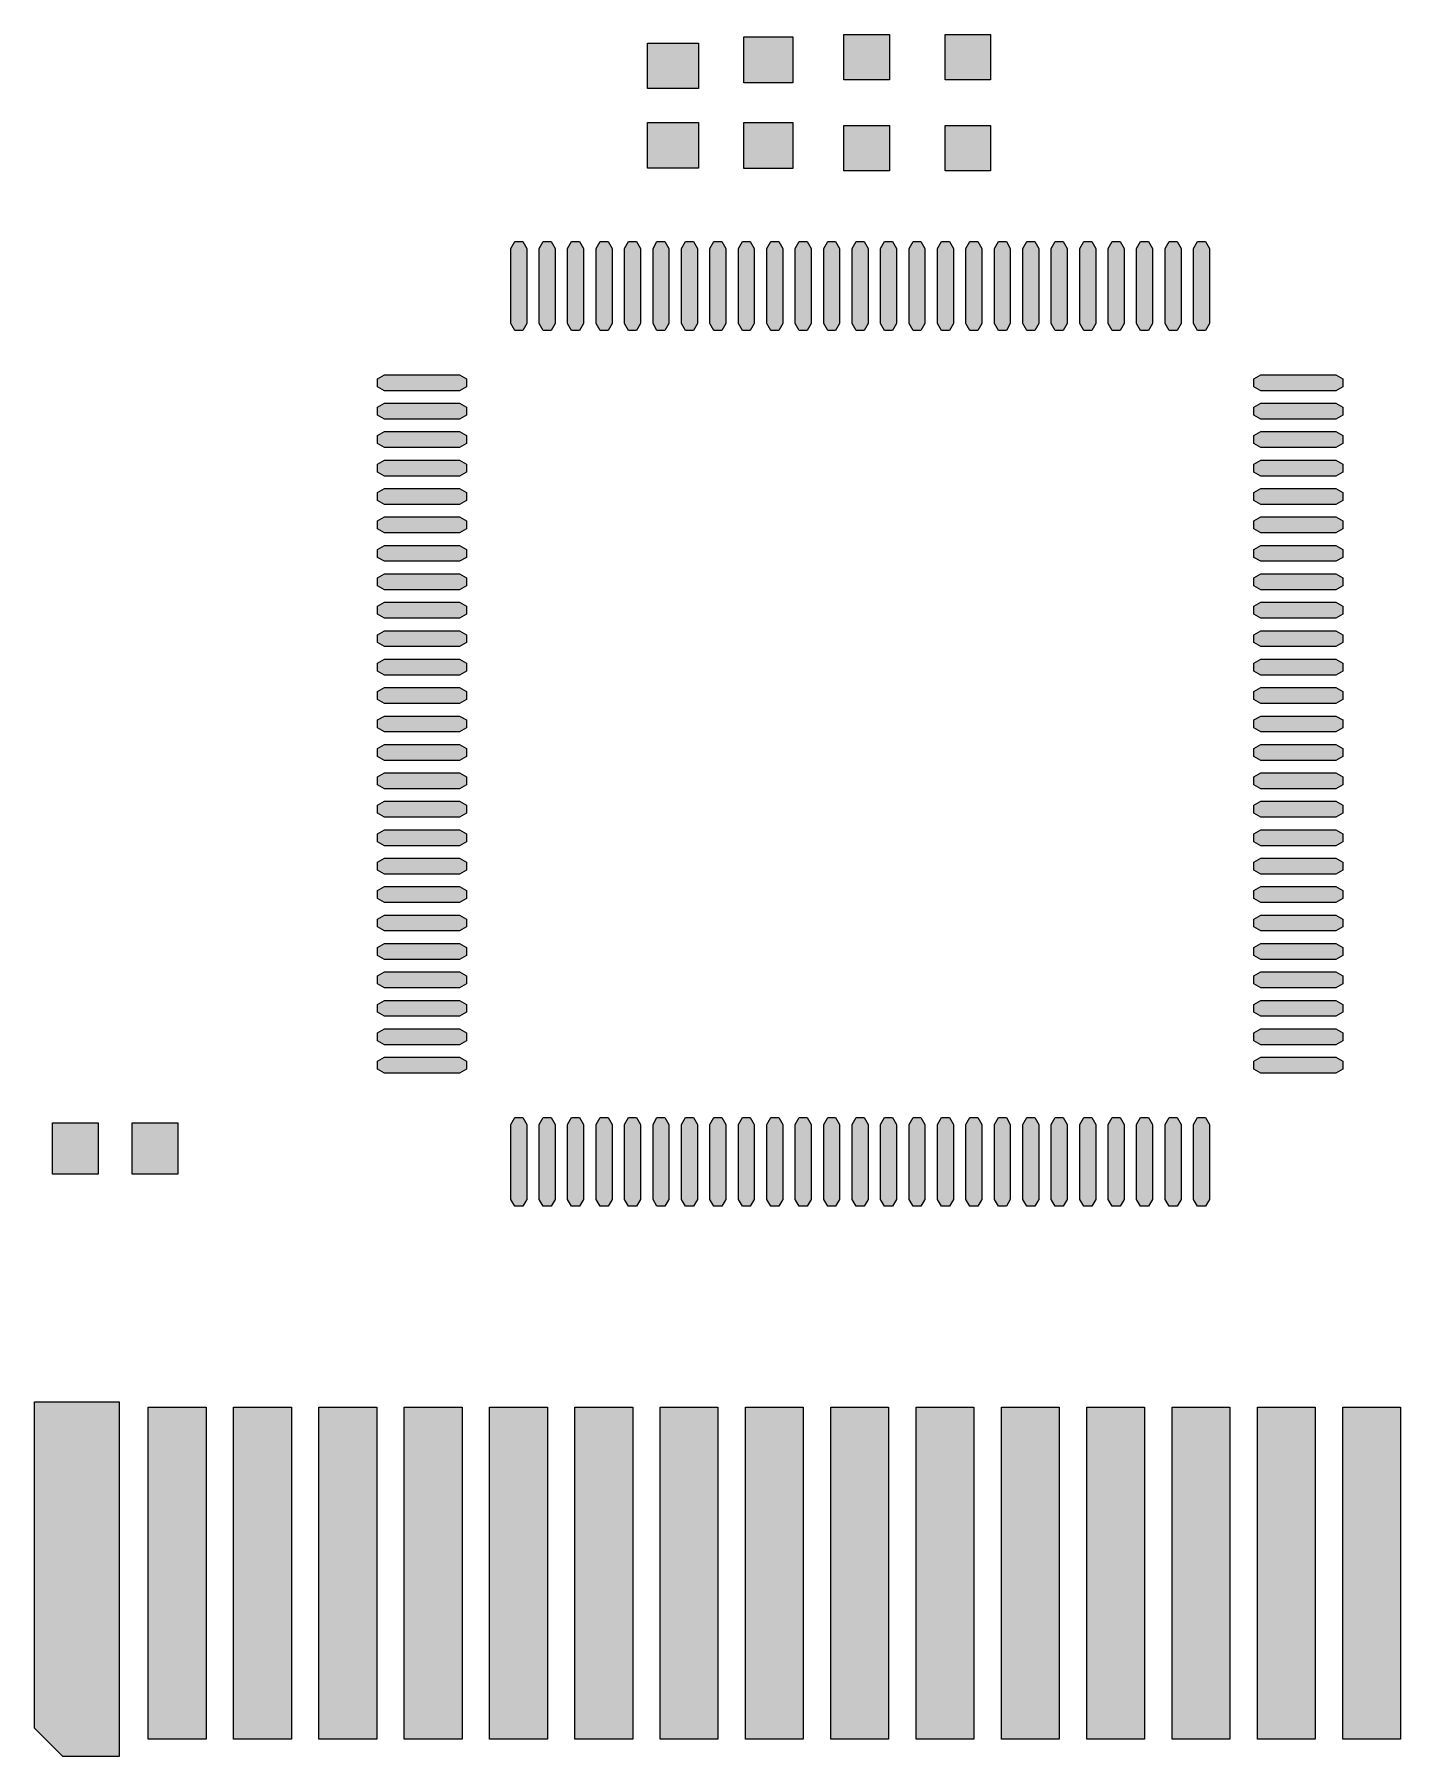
# Model space of a CAD drawing. Header units: millimetres. Extents: x -24.2 to 24.4, y 0.3 to 31.
# Drawn here: x -24.18 to -0.17, y 0.33 to 30.61 of the extents above; entities that cross this region are included whole.
import ezdxf

# ---------------------------------------------------------------- set-up
doc = ezdxf.new("R2010")
doc.units = ezdxf.units.MM
doc.header["$MEASUREMENT"] = 0
doc.layers.add('Top-Layer', color=7, linetype='Continuous', true_color=0xff0000)

msp = doc.modelspace()

# ---------------------------------------------------------------- hatches: boundary and pattern name
at = {"layer": 'Top-Layer'}
for points in [[(-9.15, 30.613), (-9.15, 29.813), (-9.95, 29.813), (-9.95, 30.613)], [(-7.372, 30.613), (-7.372, 29.813), (-8.172, 29.813), (-8.172, 30.613)], [(-13.404, 30.462), (-12.504, 30.462), (-12.504, 29.662), (-13.404, 29.662)], [(-11.71, 30.57), (-10.846, 30.57), (-10.846, 29.763), (-11.71, 29.763)], [(-13.404, 29.062), (-12.504, 29.062), (-12.504, 28.262), (-13.404, 28.262)], [(-11.71, 29.063), (-10.846, 29.063), (-10.846, 28.257), (-11.71, 28.257)], [(-9.15, 29.014), (-9.15, 28.214), (-9.95, 28.214), (-9.95, 29.014)], [(-7.372, 29.014), (-7.372, 28.214), (-8.172, 28.214), (-8.172, 29.014)], [(-15.805, 26.848), (-15.735, 26.969), (-15.595, 26.969), (-15.525, 26.848), (-15.525, 25.528), (-15.595, 25.407), (-15.735, 25.407), (-15.805, 25.528)], [(-15.305, 26.848), (-15.235, 26.969), (-15.095, 26.969), (-15.025, 26.848), (-15.025, 25.528), (-15.095, 25.407), (-15.235, 25.407), (-15.305, 25.528)], [(-14.805, 26.848), (-14.735, 26.969), (-14.595, 26.969), (-14.525, 26.848), (-14.525, 25.528), (-14.595, 25.407), (-14.735, 25.407), (-14.805, 25.528)], [(-14.305, 26.848), (-14.235, 26.969), (-14.095, 26.969), (-14.025, 26.848), (-14.025, 25.528), (-14.095, 25.407), (-14.235, 25.407), (-14.305, 25.528)], [(-13.805, 26.848), (-13.735, 26.969), (-13.595, 26.969), (-13.525, 26.848), (-13.525, 25.528), (-13.595, 25.407), (-13.735, 25.407), (-13.805, 25.528)], [(-13.305, 26.848), (-13.235, 26.969), (-13.095, 26.969), (-13.025, 26.848), (-13.025, 25.528), (-13.095, 25.407), (-13.235, 25.407), (-13.305, 25.528)], [(-12.805, 26.848), (-12.735, 26.969), (-12.595, 26.969), (-12.525, 26.848), (-12.525, 25.528), (-12.595, 25.407), (-12.735, 25.407), (-12.805, 25.528)], [(-12.305, 26.848), (-12.235, 26.969), (-12.095, 26.969), (-12.025, 26.848), (-12.025, 25.528), (-12.095, 25.407), (-12.235, 25.407), (-12.305, 25.528)], [(-11.805, 26.848), (-11.735, 26.969), (-11.595, 26.969), (-11.525, 26.848), (-11.525, 25.528), (-11.595, 25.407), (-11.735, 25.407), (-11.805, 25.528)], [(-11.305, 26.848), (-11.235, 26.969), (-11.095, 26.969), (-11.025, 26.848), (-11.025, 25.528), (-11.095, 25.407), (-11.235, 25.407), (-11.305, 25.528)], [(-10.805, 26.848), (-10.735, 26.969), (-10.595, 26.969), (-10.525, 26.848), (-10.525, 25.528), (-10.595, 25.407), (-10.735, 25.407), (-10.805, 25.528)], [(-10.305, 26.848), (-10.235, 26.969), (-10.095, 26.969), (-10.025, 26.848), (-10.025, 25.528), (-10.095, 25.407), (-10.235, 25.407), (-10.305, 25.528)], [(-9.805, 26.848), (-9.735, 26.969), (-9.595, 26.969), (-9.525, 26.848), (-9.525, 25.528), (-9.595, 25.407), (-9.735, 25.407), (-9.805, 25.528)], [(-9.305, 26.848), (-9.235, 26.969), (-9.095, 26.969), (-9.025, 26.848), (-9.025, 25.528), (-9.095, 25.407), (-9.235, 25.407), (-9.305, 25.528)], [(-8.805, 26.848), (-8.735, 26.969), (-8.595, 26.969), (-8.525, 26.848), (-8.525, 25.528), (-8.595, 25.407), (-8.735, 25.407), (-8.805, 25.528)], [(-8.305, 26.848), (-8.235, 26.969), (-8.095, 26.969), (-8.025, 26.848), (-8.025, 25.528), (-8.095, 25.407), (-8.235, 25.407), (-8.305, 25.528)], [(-7.805, 26.848), (-7.735, 26.969), (-7.595, 26.969), (-7.525, 26.848), (-7.525, 25.528), (-7.595, 25.407), (-7.735, 25.407), (-7.805, 25.528)], [(-7.305, 26.848), (-7.235, 26.969), (-7.095, 26.969), (-7.025, 26.848), (-7.025, 25.528), (-7.095, 25.407), (-7.235, 25.407), (-7.305, 25.528)], [(-6.805, 26.848), (-6.735, 26.969), (-6.595, 26.969), (-6.525, 26.848), (-6.525, 25.528), (-6.595, 25.407), (-6.735, 25.407), (-6.805, 25.528)], [(-6.305, 26.848), (-6.235, 26.969), (-6.095, 26.969), (-6.025, 26.848), (-6.025, 25.528), (-6.095, 25.407), (-6.235, 25.407), (-6.305, 25.528)], [(-5.805, 26.848), (-5.735, 26.969), (-5.595, 26.969), (-5.525, 26.848), (-5.525, 25.528), (-5.595, 25.407), (-5.735, 25.407), (-5.805, 25.528)], [(-5.305, 26.848), (-5.235, 26.969), (-5.095, 26.969), (-5.025, 26.848), (-5.025, 25.528), (-5.095, 25.407), (-5.235, 25.407), (-5.305, 25.528)], [(-4.805, 26.848), (-4.735, 26.969), (-4.595, 26.969), (-4.525, 26.848), (-4.525, 25.528), (-4.595, 25.407), (-4.735, 25.407), (-4.805, 25.528)], [(-4.305, 26.848), (-4.235, 26.969), (-4.095, 26.969), (-4.025, 26.848), (-4.025, 25.528), (-4.095, 25.407), (-4.235, 25.407), (-4.305, 25.528)], [(-3.805, 26.848), (-3.735, 26.969), (-3.595, 26.969), (-3.525, 26.848), (-3.525, 25.528), (-3.595, 25.407), (-3.735, 25.407), (-3.805, 25.528)], [(-16.705, 24.628), (-16.584, 24.558), (-16.584, 24.418), (-16.705, 24.348), (-18.025, 24.348), (-18.146, 24.418), (-18.146, 24.558), (-18.025, 24.628)], [(-1.305, 24.628), (-1.184, 24.558), (-1.184, 24.418), (-1.305, 24.348), (-2.625, 24.348), (-2.746, 24.418), (-2.746, 24.558), (-2.625, 24.628)], [(-16.705, 24.128), (-16.584, 24.058), (-16.584, 23.918), (-16.705, 23.848), (-18.025, 23.848), (-18.146, 23.918), (-18.146, 24.058), (-18.025, 24.128)], [(-1.305, 24.128), (-1.184, 24.058), (-1.184, 23.918), (-1.305, 23.848), (-2.625, 23.848), (-2.746, 23.918), (-2.746, 24.058), (-2.625, 24.128)], [(-16.705, 23.628), (-16.584, 23.558), (-16.584, 23.418), (-16.705, 23.348), (-18.025, 23.348), (-18.146, 23.418), (-18.146, 23.558), (-18.025, 23.628)], [(-1.305, 23.628), (-1.184, 23.558), (-1.184, 23.418), (-1.305, 23.348), (-2.625, 23.348), (-2.746, 23.418), (-2.746, 23.558), (-2.625, 23.628)], [(-16.705, 23.128), (-16.584, 23.058), (-16.584, 22.918), (-16.705, 22.848), (-18.025, 22.848), (-18.146, 22.918), (-18.146, 23.058), (-18.025, 23.128)], [(-1.305, 23.128), (-1.184, 23.058), (-1.184, 22.918), (-1.305, 22.848), (-2.625, 22.848), (-2.746, 22.918), (-2.746, 23.058), (-2.625, 23.128)], [(-16.705, 22.628), (-16.584, 22.558), (-16.584, 22.418), (-16.705, 22.348), (-18.025, 22.348), (-18.146, 22.418), (-18.146, 22.558), (-18.025, 22.628)], [(-1.305, 22.628), (-1.184, 22.558), (-1.184, 22.418), (-1.305, 22.348), (-2.625, 22.348), (-2.746, 22.418), (-2.746, 22.558), (-2.625, 22.628)], [(-16.705, 22.128), (-16.584, 22.058), (-16.584, 21.918), (-16.705, 21.848), (-18.025, 21.848), (-18.146, 21.918), (-18.146, 22.058), (-18.025, 22.128)], [(-1.305, 22.128), (-1.184, 22.058), (-1.184, 21.918), (-1.305, 21.848), (-2.625, 21.848), (-2.746, 21.918), (-2.746, 22.058), (-2.625, 22.128)], [(-16.705, 21.628), (-16.584, 21.558), (-16.584, 21.418), (-16.705, 21.348), (-18.025, 21.348), (-18.146, 21.418), (-18.146, 21.558), (-18.025, 21.628)], [(-1.305, 21.628), (-1.184, 21.558), (-1.184, 21.418), (-1.305, 21.348), (-2.625, 21.348), (-2.746, 21.418), (-2.746, 21.558), (-2.625, 21.628)], [(-16.705, 21.128), (-16.584, 21.058), (-16.584, 20.918), (-16.705, 20.848), (-18.025, 20.848), (-18.146, 20.918), (-18.146, 21.058), (-18.025, 21.128)], [(-1.305, 21.128), (-1.184, 21.058), (-1.184, 20.918), (-1.305, 20.848), (-2.625, 20.848), (-2.746, 20.918), (-2.746, 21.058), (-2.625, 21.128)], [(-16.705, 20.628), (-16.584, 20.558), (-16.584, 20.418), (-16.705, 20.348), (-18.025, 20.348), (-18.146, 20.418), (-18.146, 20.558), (-18.025, 20.628)], [(-1.305, 20.628), (-1.184, 20.558), (-1.184, 20.418), (-1.305, 20.348), (-2.625, 20.348), (-2.746, 20.418), (-2.746, 20.558), (-2.625, 20.628)], [(-16.705, 20.128), (-16.584, 20.058), (-16.584, 19.918), (-16.705, 19.848), (-18.025, 19.848), (-18.146, 19.918), (-18.146, 20.058), (-18.025, 20.128)], [(-1.305, 20.128), (-1.184, 20.058), (-1.184, 19.918), (-1.305, 19.848), (-2.625, 19.848), (-2.746, 19.918), (-2.746, 20.058), (-2.625, 20.128)], [(-16.705, 19.628), (-16.584, 19.558), (-16.584, 19.418), (-16.705, 19.348), (-18.025, 19.348), (-18.146, 19.418), (-18.146, 19.558), (-18.025, 19.628)], [(-1.305, 19.628), (-1.184, 19.558), (-1.184, 19.418), (-1.305, 19.348), (-2.625, 19.348), (-2.746, 19.418), (-2.746, 19.558), (-2.625, 19.628)], [(-16.705, 19.128), (-16.584, 19.058), (-16.584, 18.918), (-16.705, 18.848), (-18.025, 18.848), (-18.146, 18.918), (-18.146, 19.058), (-18.025, 19.128)], [(-1.305, 19.128), (-1.184, 19.058), (-1.184, 18.918), (-1.305, 18.848), (-2.625, 18.848), (-2.746, 18.918), (-2.746, 19.058), (-2.625, 19.128)], [(-16.705, 18.628), (-16.584, 18.558), (-16.584, 18.418), (-16.705, 18.348), (-18.025, 18.348), (-18.146, 18.418), (-18.146, 18.558), (-18.025, 18.628)], [(-1.305, 18.628), (-1.184, 18.558), (-1.184, 18.418), (-1.305, 18.348), (-2.625, 18.348), (-2.746, 18.418), (-2.746, 18.558), (-2.625, 18.628)], [(-16.705, 18.128), (-16.584, 18.058), (-16.584, 17.918), (-16.705, 17.848), (-18.025, 17.848), (-18.146, 17.918), (-18.146, 18.058), (-18.025, 18.128)], [(-1.305, 18.128), (-1.184, 18.058), (-1.184, 17.918), (-1.305, 17.848), (-2.625, 17.848), (-2.746, 17.918), (-2.746, 18.058), (-2.625, 18.128)], [(-16.705, 17.628), (-16.584, 17.558), (-16.584, 17.418), (-16.705, 17.348), (-18.025, 17.348), (-18.146, 17.418), (-18.146, 17.558), (-18.025, 17.628)], [(-1.305, 17.628), (-1.184, 17.558), (-1.184, 17.418), (-1.305, 17.348), (-2.625, 17.348), (-2.746, 17.418), (-2.746, 17.558), (-2.625, 17.628)], [(-16.705, 17.128), (-16.584, 17.058), (-16.584, 16.918), (-16.705, 16.848), (-18.025, 16.848), (-18.146, 16.918), (-18.146, 17.058), (-18.025, 17.128)], [(-1.305, 17.128), (-1.184, 17.058), (-1.184, 16.918), (-1.305, 16.848), (-2.625, 16.848), (-2.746, 16.918), (-2.746, 17.058), (-2.625, 17.128)], [(-16.705, 16.628), (-16.584, 16.558), (-16.584, 16.418), (-16.705, 16.348), (-18.025, 16.348), (-18.146, 16.418), (-18.146, 16.558), (-18.025, 16.628)], [(-1.305, 16.628), (-1.184, 16.558), (-1.184, 16.418), (-1.305, 16.348), (-2.625, 16.348), (-2.746, 16.418), (-2.746, 16.558), (-2.625, 16.628)], [(-16.705, 16.128), (-16.584, 16.058), (-16.584, 15.918), (-16.705, 15.848), (-18.025, 15.848), (-18.146, 15.918), (-18.146, 16.058), (-18.025, 16.128)], [(-1.305, 16.128), (-1.184, 16.058), (-1.184, 15.918), (-1.305, 15.848), (-2.625, 15.848), (-2.746, 15.918), (-2.746, 16.058), (-2.625, 16.128)], [(-16.705, 15.628), (-16.584, 15.558), (-16.584, 15.418), (-16.705, 15.348), (-18.025, 15.348), (-18.146, 15.418), (-18.146, 15.558), (-18.025, 15.628)], [(-1.305, 15.628), (-1.184, 15.558), (-1.184, 15.418), (-1.305, 15.348), (-2.625, 15.348), (-2.746, 15.418), (-2.746, 15.558), (-2.625, 15.628)], [(-16.705, 15.128), (-16.584, 15.058), (-16.584, 14.918), (-16.705, 14.848), (-18.025, 14.848), (-18.146, 14.918), (-18.146, 15.058), (-18.025, 15.128)], [(-1.305, 15.128), (-1.184, 15.058), (-1.184, 14.918), (-1.305, 14.848), (-2.625, 14.848), (-2.746, 14.918), (-2.746, 15.058), (-2.625, 15.128)], [(-16.705, 14.628), (-16.584, 14.558), (-16.584, 14.418), (-16.705, 14.348), (-18.025, 14.348), (-18.146, 14.418), (-18.146, 14.558), (-18.025, 14.628)], [(-1.305, 14.628), (-1.184, 14.558), (-1.184, 14.418), (-1.305, 14.348), (-2.625, 14.348), (-2.746, 14.418), (-2.746, 14.558), (-2.625, 14.628)], [(-16.705, 14.128), (-16.584, 14.058), (-16.584, 13.918), (-16.705, 13.848), (-18.025, 13.848), (-18.146, 13.918), (-18.146, 14.058), (-18.025, 14.128)], [(-1.305, 14.128), (-1.184, 14.058), (-1.184, 13.918), (-1.305, 13.848), (-2.625, 13.848), (-2.746, 13.918), (-2.746, 14.058), (-2.625, 14.128)], [(-16.705, 13.628), (-16.584, 13.558), (-16.584, 13.418), (-16.705, 13.348), (-18.025, 13.348), (-18.146, 13.418), (-18.146, 13.558), (-18.025, 13.628)], [(-1.305, 13.628), (-1.184, 13.558), (-1.184, 13.418), (-1.305, 13.348), (-2.625, 13.348), (-2.746, 13.418), (-2.746, 13.558), (-2.625, 13.628)], [(-16.705, 13.128), (-16.584, 13.058), (-16.584, 12.918), (-16.705, 12.848), (-18.025, 12.848), (-18.146, 12.918), (-18.146, 13.058), (-18.025, 13.128)], [(-1.305, 13.128), (-1.184, 13.058), (-1.184, 12.918), (-1.305, 12.848), (-2.625, 12.848), (-2.746, 12.918), (-2.746, 13.058), (-2.625, 13.128)], [(-16.705, 12.628), (-16.584, 12.558), (-16.584, 12.418), (-16.705, 12.348), (-18.025, 12.348), (-18.146, 12.418), (-18.146, 12.558), (-18.025, 12.628)], [(-1.305, 12.628), (-1.184, 12.558), (-1.184, 12.418), (-1.305, 12.348), (-2.625, 12.348), (-2.746, 12.418), (-2.746, 12.558), (-2.625, 12.628)], [(-15.805, 11.448), (-15.735, 11.569), (-15.595, 11.569), (-15.525, 11.448), (-15.525, 10.128), (-15.595, 10.007), (-15.735, 10.007), (-15.805, 10.128)], [(-15.305, 11.448), (-15.235, 11.569), (-15.095, 11.569), (-15.025, 11.448), (-15.025, 10.128), (-15.095, 10.007), (-15.235, 10.007), (-15.305, 10.128)], [(-14.805, 11.448), (-14.735, 11.569), (-14.595, 11.569), (-14.525, 11.448), (-14.525, 10.128), (-14.595, 10.007), (-14.735, 10.007), (-14.805, 10.128)], [(-14.305, 11.448), (-14.235, 11.569), (-14.095, 11.569), (-14.025, 11.448), (-14.025, 10.128), (-14.095, 10.007), (-14.235, 10.007), (-14.305, 10.128)], [(-13.805, 11.448), (-13.735, 11.569), (-13.595, 11.569), (-13.525, 11.448), (-13.525, 10.128), (-13.595, 10.007), (-13.735, 10.007), (-13.805, 10.128)], [(-13.305, 11.448), (-13.235, 11.569), (-13.095, 11.569), (-13.025, 11.448), (-13.025, 10.128), (-13.095, 10.007), (-13.235, 10.007), (-13.305, 10.128)], [(-12.805, 11.448), (-12.735, 11.569), (-12.595, 11.569), (-12.525, 11.448), (-12.525, 10.128), (-12.595, 10.007), (-12.735, 10.007), (-12.805, 10.128)], [(-12.305, 11.448), (-12.235, 11.569), (-12.095, 11.569), (-12.025, 11.448), (-12.025, 10.128), (-12.095, 10.007), (-12.235, 10.007), (-12.305, 10.128)], [(-11.805, 11.448), (-11.735, 11.569), (-11.595, 11.569), (-11.525, 11.448), (-11.525, 10.128), (-11.595, 10.007), (-11.735, 10.007), (-11.805, 10.128)], [(-11.305, 11.448), (-11.235, 11.569), (-11.095, 11.569), (-11.025, 11.448), (-11.025, 10.128), (-11.095, 10.007), (-11.235, 10.007), (-11.305, 10.128)], [(-10.805, 11.448), (-10.735, 11.569), (-10.595, 11.569), (-10.525, 11.448), (-10.525, 10.128), (-10.595, 10.007), (-10.735, 10.007), (-10.805, 10.128)], [(-10.305, 11.448), (-10.235, 11.569), (-10.095, 11.569), (-10.025, 11.448), (-10.025, 10.128), (-10.095, 10.007), (-10.235, 10.007), (-10.305, 10.128)], [(-9.805, 11.448), (-9.735, 11.569), (-9.595, 11.569), (-9.525, 11.448), (-9.525, 10.128), (-9.595, 10.007), (-9.735, 10.007), (-9.805, 10.128)], [(-9.305, 11.448), (-9.235, 11.569), (-9.095, 11.569), (-9.025, 11.448), (-9.025, 10.128), (-9.095, 10.007), (-9.235, 10.007), (-9.305, 10.128)], [(-8.805, 11.448), (-8.735, 11.569), (-8.595, 11.569), (-8.525, 11.448), (-8.525, 10.128), (-8.595, 10.007), (-8.735, 10.007), (-8.805, 10.128)], [(-8.305, 11.448), (-8.235, 11.569), (-8.095, 11.569), (-8.025, 11.448), (-8.025, 10.128), (-8.095, 10.007), (-8.235, 10.007), (-8.305, 10.128)], [(-7.805, 11.448), (-7.735, 11.569), (-7.595, 11.569), (-7.525, 11.448), (-7.525, 10.128), (-7.595, 10.007), (-7.735, 10.007), (-7.805, 10.128)], [(-7.305, 11.448), (-7.235, 11.569), (-7.095, 11.569), (-7.025, 11.448), (-7.025, 10.128), (-7.095, 10.007), (-7.235, 10.007), (-7.305, 10.128)], [(-6.805, 11.448), (-6.735, 11.569), (-6.595, 11.569), (-6.525, 11.448), (-6.525, 10.128), (-6.595, 10.007), (-6.735, 10.007), (-6.805, 10.128)], [(-6.305, 11.448), (-6.235, 11.569), (-6.095, 11.569), (-6.025, 11.448), (-6.025, 10.128), (-6.095, 10.007), (-6.235, 10.007), (-6.305, 10.128)], [(-5.805, 11.448), (-5.735, 11.569), (-5.595, 11.569), (-5.525, 11.448), (-5.525, 10.128), (-5.595, 10.007), (-5.735, 10.007), (-5.805, 10.128)], [(-5.305, 11.448), (-5.235, 11.569), (-5.095, 11.569), (-5.025, 11.448), (-5.025, 10.128), (-5.095, 10.007), (-5.235, 10.007), (-5.305, 10.128)], [(-4.805, 11.448), (-4.735, 11.569), (-4.595, 11.569), (-4.525, 11.448), (-4.525, 10.128), (-4.595, 10.007), (-4.735, 10.007), (-4.805, 10.128)], [(-4.305, 11.448), (-4.235, 11.569), (-4.095, 11.569), (-4.025, 11.448), (-4.025, 10.128), (-4.095, 10.007), (-4.235, 10.007), (-4.305, 10.128)], [(-3.805, 11.448), (-3.735, 11.569), (-3.595, 11.569), (-3.525, 11.448), (-3.525, 10.128), (-3.595, 10.007), (-3.735, 10.007), (-3.805, 10.128)], [(-23.058, 11.474), (-23.058, 10.574), (-23.858, 10.574), (-23.858, 11.474)], [(-21.658, 11.474), (-21.658, 10.574), (-22.458, 10.574), (-22.458, 11.474)], [(-23.676, 0.331), (-24.176, 0.831), (-24.176, 6.57), (-22.685, 6.57), (-22.685, 0.331)], [(-22.176, 0.634), (-22.176, 6.476), (-21.16, 6.476), (-21.16, 0.634)], [(-20.676, 0.634), (-20.676, 6.476), (-19.66, 6.476), (-19.66, 0.634)], [(-19.177, 0.634), (-19.177, 6.476), (-18.161, 6.476), (-18.161, 0.634)], [(-17.677, 0.634), (-17.677, 6.476), (-16.661, 6.476), (-16.661, 0.634)], [(-16.178, 0.634), (-16.178, 6.476), (-15.162, 6.476), (-15.162, 0.634)], [(-14.678, 0.634), (-14.678, 6.476), (-13.662, 6.476), (-13.662, 0.634)], [(-13.179, 0.634), (-13.179, 6.476), (-12.163, 6.476), (-12.163, 0.634)], [(-11.679, 0.634), (-11.679, 6.476), (-10.663, 6.476), (-10.663, 0.634)], [(-10.18, 0.634), (-10.18, 6.476), (-9.164, 6.476), (-9.164, 0.634)], [(-8.68, 0.634), (-8.68, 6.476), (-7.664, 6.476), (-7.664, 0.634)], [(-7.181, 0.634), (-7.181, 6.476), (-6.165, 6.476), (-6.165, 0.634)], [(-5.681, 0.634), (-5.681, 6.476), (-4.665, 6.476), (-4.665, 0.634)], [(-4.182, 0.634), (-4.182, 6.476), (-3.166, 6.476), (-3.166, 0.634)], [(-2.682, 0.634), (-2.682, 6.476), (-1.666, 6.476), (-1.666, 0.634)], [(-1.183, 0.634), (-1.183, 6.476), (-0.167, 6.476), (-0.167, 0.634)]]:
    msp.add_hatch(color=256, dxfattribs=at).paths.add_polyline_path(points)

# ---------------------------------------------------------------- linework, layer by layer
for points in [[(-9.15, 30.613), (-9.15, 29.813), (-9.95, 29.813), (-9.95, 30.613)], [(-7.372, 30.613), (-7.372, 29.813), (-8.172, 29.813), (-8.172, 30.613)], [(-13.404, 30.462), (-12.504, 30.462), (-12.504, 29.662), (-13.404, 29.662)], [(-11.71, 30.57), (-10.846, 30.57), (-10.846, 29.763), (-11.71, 29.763)], [(-13.404, 29.062), (-12.504, 29.062), (-12.504, 28.262), (-13.404, 28.262)], [(-11.71, 29.063), (-10.846, 29.063), (-10.846, 28.257), (-11.71, 28.257)], [(-9.15, 29.014), (-9.15, 28.214), (-9.95, 28.214), (-9.95, 29.014)], [(-7.372, 29.014), (-7.372, 28.214), (-8.172, 28.214), (-8.172, 29.014)], [(-15.805, 26.848), (-15.735, 26.969), (-15.595, 26.969), (-15.525, 26.848), (-15.525, 25.528), (-15.595, 25.407), (-15.735, 25.407), (-15.805, 25.528)], [(-15.305, 26.848), (-15.235, 26.969), (-15.095, 26.969), (-15.025, 26.848), (-15.025, 25.528), (-15.095, 25.407), (-15.235, 25.407), (-15.305, 25.528)], [(-14.805, 26.848), (-14.735, 26.969), (-14.595, 26.969), (-14.525, 26.848), (-14.525, 25.528), (-14.595, 25.407), (-14.735, 25.407), (-14.805, 25.528)], [(-14.305, 26.848), (-14.235, 26.969), (-14.095, 26.969), (-14.025, 26.848), (-14.025, 25.528), (-14.095, 25.407), (-14.235, 25.407), (-14.305, 25.528)], [(-13.805, 26.848), (-13.735, 26.969), (-13.595, 26.969), (-13.525, 26.848), (-13.525, 25.528), (-13.595, 25.407), (-13.735, 25.407), (-13.805, 25.528)], [(-13.305, 26.848), (-13.235, 26.969), (-13.095, 26.969), (-13.025, 26.848), (-13.025, 25.528), (-13.095, 25.407), (-13.235, 25.407), (-13.305, 25.528)], [(-12.805, 26.848), (-12.735, 26.969), (-12.595, 26.969), (-12.525, 26.848), (-12.525, 25.528), (-12.595, 25.407), (-12.735, 25.407), (-12.805, 25.528)], [(-12.305, 26.848), (-12.235, 26.969), (-12.095, 26.969), (-12.025, 26.848), (-12.025, 25.528), (-12.095, 25.407), (-12.235, 25.407), (-12.305, 25.528)], [(-11.805, 26.848), (-11.735, 26.969), (-11.595, 26.969), (-11.525, 26.848), (-11.525, 25.528), (-11.595, 25.407), (-11.735, 25.407), (-11.805, 25.528)], [(-11.305, 26.848), (-11.235, 26.969), (-11.095, 26.969), (-11.025, 26.848), (-11.025, 25.528), (-11.095, 25.407), (-11.235, 25.407), (-11.305, 25.528)], [(-10.805, 26.848), (-10.735, 26.969), (-10.595, 26.969), (-10.525, 26.848), (-10.525, 25.528), (-10.595, 25.407), (-10.735, 25.407), (-10.805, 25.528)], [(-10.305, 26.848), (-10.235, 26.969), (-10.095, 26.969), (-10.025, 26.848), (-10.025, 25.528), (-10.095, 25.407), (-10.235, 25.407), (-10.305, 25.528)], [(-9.805, 26.848), (-9.735, 26.969), (-9.595, 26.969), (-9.525, 26.848), (-9.525, 25.528), (-9.595, 25.407), (-9.735, 25.407), (-9.805, 25.528)], [(-9.305, 26.848), (-9.235, 26.969), (-9.095, 26.969), (-9.025, 26.848), (-9.025, 25.528), (-9.095, 25.407), (-9.235, 25.407), (-9.305, 25.528)], [(-8.805, 26.848), (-8.735, 26.969), (-8.595, 26.969), (-8.525, 26.848), (-8.525, 25.528), (-8.595, 25.407), (-8.735, 25.407), (-8.805, 25.528)], [(-8.305, 26.848), (-8.235, 26.969), (-8.095, 26.969), (-8.025, 26.848), (-8.025, 25.528), (-8.095, 25.407), (-8.235, 25.407), (-8.305, 25.528)], [(-7.805, 26.848), (-7.735, 26.969), (-7.595, 26.969), (-7.525, 26.848), (-7.525, 25.528), (-7.595, 25.407), (-7.735, 25.407), (-7.805, 25.528)], [(-7.305, 26.848), (-7.235, 26.969), (-7.095, 26.969), (-7.025, 26.848), (-7.025, 25.528), (-7.095, 25.407), (-7.235, 25.407), (-7.305, 25.528)], [(-6.805, 26.848), (-6.735, 26.969), (-6.595, 26.969), (-6.525, 26.848), (-6.525, 25.528), (-6.595, 25.407), (-6.735, 25.407), (-6.805, 25.528)], [(-6.305, 26.848), (-6.235, 26.969), (-6.095, 26.969), (-6.025, 26.848), (-6.025, 25.528), (-6.095, 25.407), (-6.235, 25.407), (-6.305, 25.528)], [(-5.805, 26.848), (-5.735, 26.969), (-5.595, 26.969), (-5.525, 26.848), (-5.525, 25.528), (-5.595, 25.407), (-5.735, 25.407), (-5.805, 25.528)], [(-5.305, 26.848), (-5.235, 26.969), (-5.095, 26.969), (-5.025, 26.848), (-5.025, 25.528), (-5.095, 25.407), (-5.235, 25.407), (-5.305, 25.528)], [(-4.805, 26.848), (-4.735, 26.969), (-4.595, 26.969), (-4.525, 26.848), (-4.525, 25.528), (-4.595, 25.407), (-4.735, 25.407), (-4.805, 25.528)], [(-4.305, 26.848), (-4.235, 26.969), (-4.095, 26.969), (-4.025, 26.848), (-4.025, 25.528), (-4.095, 25.407), (-4.235, 25.407), (-4.305, 25.528)], [(-3.805, 26.848), (-3.735, 26.969), (-3.595, 26.969), (-3.525, 26.848), (-3.525, 25.528), (-3.595, 25.407), (-3.735, 25.407), (-3.805, 25.528)], [(-16.705, 24.628), (-16.584, 24.558), (-16.584, 24.418), (-16.705, 24.348), (-18.025, 24.348), (-18.146, 24.418), (-18.146, 24.558), (-18.025, 24.628)], [(-1.305, 24.628), (-1.184, 24.558), (-1.184, 24.418), (-1.305, 24.348), (-2.625, 24.348), (-2.746, 24.418), (-2.746, 24.558), (-2.625, 24.628)], [(-16.705, 24.128), (-16.584, 24.058), (-16.584, 23.918), (-16.705, 23.848), (-18.025, 23.848), (-18.146, 23.918), (-18.146, 24.058), (-18.025, 24.128)], [(-1.305, 24.128), (-1.184, 24.058), (-1.184, 23.918), (-1.305, 23.848), (-2.625, 23.848), (-2.746, 23.918), (-2.746, 24.058), (-2.625, 24.128)], [(-16.705, 23.628), (-16.584, 23.558), (-16.584, 23.418), (-16.705, 23.348), (-18.025, 23.348), (-18.146, 23.418), (-18.146, 23.558), (-18.025, 23.628)], [(-1.305, 23.628), (-1.184, 23.558), (-1.184, 23.418), (-1.305, 23.348), (-2.625, 23.348), (-2.746, 23.418), (-2.746, 23.558), (-2.625, 23.628)], [(-16.705, 23.128), (-16.584, 23.058), (-16.584, 22.918), (-16.705, 22.848), (-18.025, 22.848), (-18.146, 22.918), (-18.146, 23.058), (-18.025, 23.128)], [(-1.305, 23.128), (-1.184, 23.058), (-1.184, 22.918), (-1.305, 22.848), (-2.625, 22.848), (-2.746, 22.918), (-2.746, 23.058), (-2.625, 23.128)], [(-16.705, 22.628), (-16.584, 22.558), (-16.584, 22.418), (-16.705, 22.348), (-18.025, 22.348), (-18.146, 22.418), (-18.146, 22.558), (-18.025, 22.628)], [(-1.305, 22.628), (-1.184, 22.558), (-1.184, 22.418), (-1.305, 22.348), (-2.625, 22.348), (-2.746, 22.418), (-2.746, 22.558), (-2.625, 22.628)], [(-16.705, 22.128), (-16.584, 22.058), (-16.584, 21.918), (-16.705, 21.848), (-18.025, 21.848), (-18.146, 21.918), (-18.146, 22.058), (-18.025, 22.128)], [(-1.305, 22.128), (-1.184, 22.058), (-1.184, 21.918), (-1.305, 21.848), (-2.625, 21.848), (-2.746, 21.918), (-2.746, 22.058), (-2.625, 22.128)], [(-16.705, 21.628), (-16.584, 21.558), (-16.584, 21.418), (-16.705, 21.348), (-18.025, 21.348), (-18.146, 21.418), (-18.146, 21.558), (-18.025, 21.628)], [(-1.305, 21.628), (-1.184, 21.558), (-1.184, 21.418), (-1.305, 21.348), (-2.625, 21.348), (-2.746, 21.418), (-2.746, 21.558), (-2.625, 21.628)], [(-16.705, 21.128), (-16.584, 21.058), (-16.584, 20.918), (-16.705, 20.848), (-18.025, 20.848), (-18.146, 20.918), (-18.146, 21.058), (-18.025, 21.128)], [(-1.305, 21.128), (-1.184, 21.058), (-1.184, 20.918), (-1.305, 20.848), (-2.625, 20.848), (-2.746, 20.918), (-2.746, 21.058), (-2.625, 21.128)], [(-16.705, 20.628), (-16.584, 20.558), (-16.584, 20.418), (-16.705, 20.348), (-18.025, 20.348), (-18.146, 20.418), (-18.146, 20.558), (-18.025, 20.628)], [(-1.305, 20.628), (-1.184, 20.558), (-1.184, 20.418), (-1.305, 20.348), (-2.625, 20.348), (-2.746, 20.418), (-2.746, 20.558), (-2.625, 20.628)], [(-16.705, 20.128), (-16.584, 20.058), (-16.584, 19.918), (-16.705, 19.848), (-18.025, 19.848), (-18.146, 19.918), (-18.146, 20.058), (-18.025, 20.128)], [(-1.305, 20.128), (-1.184, 20.058), (-1.184, 19.918), (-1.305, 19.848), (-2.625, 19.848), (-2.746, 19.918), (-2.746, 20.058), (-2.625, 20.128)], [(-16.705, 19.628), (-16.584, 19.558), (-16.584, 19.418), (-16.705, 19.348), (-18.025, 19.348), (-18.146, 19.418), (-18.146, 19.558), (-18.025, 19.628)], [(-1.305, 19.628), (-1.184, 19.558), (-1.184, 19.418), (-1.305, 19.348), (-2.625, 19.348), (-2.746, 19.418), (-2.746, 19.558), (-2.625, 19.628)], [(-16.705, 19.128), (-16.584, 19.058), (-16.584, 18.918), (-16.705, 18.848), (-18.025, 18.848), (-18.146, 18.918), (-18.146, 19.058), (-18.025, 19.128)], [(-1.305, 19.128), (-1.184, 19.058), (-1.184, 18.918), (-1.305, 18.848), (-2.625, 18.848), (-2.746, 18.918), (-2.746, 19.058), (-2.625, 19.128)], [(-16.705, 18.628), (-16.584, 18.558), (-16.584, 18.418), (-16.705, 18.348), (-18.025, 18.348), (-18.146, 18.418), (-18.146, 18.558), (-18.025, 18.628)], [(-1.305, 18.628), (-1.184, 18.558), (-1.184, 18.418), (-1.305, 18.348), (-2.625, 18.348), (-2.746, 18.418), (-2.746, 18.558), (-2.625, 18.628)], [(-16.705, 18.128), (-16.584, 18.058), (-16.584, 17.918), (-16.705, 17.848), (-18.025, 17.848), (-18.146, 17.918), (-18.146, 18.058), (-18.025, 18.128)], [(-1.305, 18.128), (-1.184, 18.058), (-1.184, 17.918), (-1.305, 17.848), (-2.625, 17.848), (-2.746, 17.918), (-2.746, 18.058), (-2.625, 18.128)], [(-16.705, 17.628), (-16.584, 17.558), (-16.584, 17.418), (-16.705, 17.348), (-18.025, 17.348), (-18.146, 17.418), (-18.146, 17.558), (-18.025, 17.628)], [(-1.305, 17.628), (-1.184, 17.558), (-1.184, 17.418), (-1.305, 17.348), (-2.625, 17.348), (-2.746, 17.418), (-2.746, 17.558), (-2.625, 17.628)], [(-16.705, 17.128), (-16.584, 17.058), (-16.584, 16.918), (-16.705, 16.848), (-18.025, 16.848), (-18.146, 16.918), (-18.146, 17.058), (-18.025, 17.128)], [(-1.305, 17.128), (-1.184, 17.058), (-1.184, 16.918), (-1.305, 16.848), (-2.625, 16.848), (-2.746, 16.918), (-2.746, 17.058), (-2.625, 17.128)], [(-16.705, 16.628), (-16.584, 16.558), (-16.584, 16.418), (-16.705, 16.348), (-18.025, 16.348), (-18.146, 16.418), (-18.146, 16.558), (-18.025, 16.628)], [(-1.305, 16.628), (-1.184, 16.558), (-1.184, 16.418), (-1.305, 16.348), (-2.625, 16.348), (-2.746, 16.418), (-2.746, 16.558), (-2.625, 16.628)], [(-16.705, 16.128), (-16.584, 16.058), (-16.584, 15.918), (-16.705, 15.848), (-18.025, 15.848), (-18.146, 15.918), (-18.146, 16.058), (-18.025, 16.128)], [(-1.305, 16.128), (-1.184, 16.058), (-1.184, 15.918), (-1.305, 15.848), (-2.625, 15.848), (-2.746, 15.918), (-2.746, 16.058), (-2.625, 16.128)], [(-16.705, 15.628), (-16.584, 15.558), (-16.584, 15.418), (-16.705, 15.348), (-18.025, 15.348), (-18.146, 15.418), (-18.146, 15.558), (-18.025, 15.628)], [(-1.305, 15.628), (-1.184, 15.558), (-1.184, 15.418), (-1.305, 15.348), (-2.625, 15.348), (-2.746, 15.418), (-2.746, 15.558), (-2.625, 15.628)], [(-16.705, 15.128), (-16.584, 15.058), (-16.584, 14.918), (-16.705, 14.848), (-18.025, 14.848), (-18.146, 14.918), (-18.146, 15.058), (-18.025, 15.128)], [(-1.305, 15.128), (-1.184, 15.058), (-1.184, 14.918), (-1.305, 14.848), (-2.625, 14.848), (-2.746, 14.918), (-2.746, 15.058), (-2.625, 15.128)], [(-16.705, 14.628), (-16.584, 14.558), (-16.584, 14.418), (-16.705, 14.348), (-18.025, 14.348), (-18.146, 14.418), (-18.146, 14.558), (-18.025, 14.628)], [(-1.305, 14.628), (-1.184, 14.558), (-1.184, 14.418), (-1.305, 14.348), (-2.625, 14.348), (-2.746, 14.418), (-2.746, 14.558), (-2.625, 14.628)], [(-16.705, 14.128), (-16.584, 14.058), (-16.584, 13.918), (-16.705, 13.848), (-18.025, 13.848), (-18.146, 13.918), (-18.146, 14.058), (-18.025, 14.128)], [(-1.305, 14.128), (-1.184, 14.058), (-1.184, 13.918), (-1.305, 13.848), (-2.625, 13.848), (-2.746, 13.918), (-2.746, 14.058), (-2.625, 14.128)], [(-16.705, 13.628), (-16.584, 13.558), (-16.584, 13.418), (-16.705, 13.348), (-18.025, 13.348), (-18.146, 13.418), (-18.146, 13.558), (-18.025, 13.628)], [(-1.305, 13.628), (-1.184, 13.558), (-1.184, 13.418), (-1.305, 13.348), (-2.625, 13.348), (-2.746, 13.418), (-2.746, 13.558), (-2.625, 13.628)], [(-16.705, 13.128), (-16.584, 13.058), (-16.584, 12.918), (-16.705, 12.848), (-18.025, 12.848), (-18.146, 12.918), (-18.146, 13.058), (-18.025, 13.128)], [(-1.305, 13.128), (-1.184, 13.058), (-1.184, 12.918), (-1.305, 12.848), (-2.625, 12.848), (-2.746, 12.918), (-2.746, 13.058), (-2.625, 13.128)], [(-16.705, 12.628), (-16.584, 12.558), (-16.584, 12.418), (-16.705, 12.348), (-18.025, 12.348), (-18.146, 12.418), (-18.146, 12.558), (-18.025, 12.628)], [(-1.305, 12.628), (-1.184, 12.558), (-1.184, 12.418), (-1.305, 12.348), (-2.625, 12.348), (-2.746, 12.418), (-2.746, 12.558), (-2.625, 12.628)], [(-15.805, 11.448), (-15.735, 11.569), (-15.595, 11.569), (-15.525, 11.448), (-15.525, 10.128), (-15.595, 10.007), (-15.735, 10.007), (-15.805, 10.128)], [(-15.305, 11.448), (-15.235, 11.569), (-15.095, 11.569), (-15.025, 11.448), (-15.025, 10.128), (-15.095, 10.007), (-15.235, 10.007), (-15.305, 10.128)], [(-14.805, 11.448), (-14.735, 11.569), (-14.595, 11.569), (-14.525, 11.448), (-14.525, 10.128), (-14.595, 10.007), (-14.735, 10.007), (-14.805, 10.128)], [(-14.305, 11.448), (-14.235, 11.569), (-14.095, 11.569), (-14.025, 11.448), (-14.025, 10.128), (-14.095, 10.007), (-14.235, 10.007), (-14.305, 10.128)], [(-13.805, 11.448), (-13.735, 11.569), (-13.595, 11.569), (-13.525, 11.448), (-13.525, 10.128), (-13.595, 10.007), (-13.735, 10.007), (-13.805, 10.128)], [(-13.305, 11.448), (-13.235, 11.569), (-13.095, 11.569), (-13.025, 11.448), (-13.025, 10.128), (-13.095, 10.007), (-13.235, 10.007), (-13.305, 10.128)], [(-12.805, 11.448), (-12.735, 11.569), (-12.595, 11.569), (-12.525, 11.448), (-12.525, 10.128), (-12.595, 10.007), (-12.735, 10.007), (-12.805, 10.128)], [(-12.305, 11.448), (-12.235, 11.569), (-12.095, 11.569), (-12.025, 11.448), (-12.025, 10.128), (-12.095, 10.007), (-12.235, 10.007), (-12.305, 10.128)], [(-11.805, 11.448), (-11.735, 11.569), (-11.595, 11.569), (-11.525, 11.448), (-11.525, 10.128), (-11.595, 10.007), (-11.735, 10.007), (-11.805, 10.128)], [(-11.305, 11.448), (-11.235, 11.569), (-11.095, 11.569), (-11.025, 11.448), (-11.025, 10.128), (-11.095, 10.007), (-11.235, 10.007), (-11.305, 10.128)], [(-10.805, 11.448), (-10.735, 11.569), (-10.595, 11.569), (-10.525, 11.448), (-10.525, 10.128), (-10.595, 10.007), (-10.735, 10.007), (-10.805, 10.128)], [(-10.305, 11.448), (-10.235, 11.569), (-10.095, 11.569), (-10.025, 11.448), (-10.025, 10.128), (-10.095, 10.007), (-10.235, 10.007), (-10.305, 10.128)], [(-9.805, 11.448), (-9.735, 11.569), (-9.595, 11.569), (-9.525, 11.448), (-9.525, 10.128), (-9.595, 10.007), (-9.735, 10.007), (-9.805, 10.128)], [(-9.305, 11.448), (-9.235, 11.569), (-9.095, 11.569), (-9.025, 11.448), (-9.025, 10.128), (-9.095, 10.007), (-9.235, 10.007), (-9.305, 10.128)], [(-8.805, 11.448), (-8.735, 11.569), (-8.595, 11.569), (-8.525, 11.448), (-8.525, 10.128), (-8.595, 10.007), (-8.735, 10.007), (-8.805, 10.128)], [(-8.305, 11.448), (-8.235, 11.569), (-8.095, 11.569), (-8.025, 11.448), (-8.025, 10.128), (-8.095, 10.007), (-8.235, 10.007), (-8.305, 10.128)], [(-7.805, 11.448), (-7.735, 11.569), (-7.595, 11.569), (-7.525, 11.448), (-7.525, 10.128), (-7.595, 10.007), (-7.735, 10.007), (-7.805, 10.128)], [(-7.305, 11.448), (-7.235, 11.569), (-7.095, 11.569), (-7.025, 11.448), (-7.025, 10.128), (-7.095, 10.007), (-7.235, 10.007), (-7.305, 10.128)], [(-6.805, 11.448), (-6.735, 11.569), (-6.595, 11.569), (-6.525, 11.448), (-6.525, 10.128), (-6.595, 10.007), (-6.735, 10.007), (-6.805, 10.128)], [(-6.305, 11.448), (-6.235, 11.569), (-6.095, 11.569), (-6.025, 11.448), (-6.025, 10.128), (-6.095, 10.007), (-6.235, 10.007), (-6.305, 10.128)], [(-5.805, 11.448), (-5.735, 11.569), (-5.595, 11.569), (-5.525, 11.448), (-5.525, 10.128), (-5.595, 10.007), (-5.735, 10.007), (-5.805, 10.128)], [(-5.305, 11.448), (-5.235, 11.569), (-5.095, 11.569), (-5.025, 11.448), (-5.025, 10.128), (-5.095, 10.007), (-5.235, 10.007), (-5.305, 10.128)], [(-4.805, 11.448), (-4.735, 11.569), (-4.595, 11.569), (-4.525, 11.448), (-4.525, 10.128), (-4.595, 10.007), (-4.735, 10.007), (-4.805, 10.128)], [(-4.305, 11.448), (-4.235, 11.569), (-4.095, 11.569), (-4.025, 11.448), (-4.025, 10.128), (-4.095, 10.007), (-4.235, 10.007), (-4.305, 10.128)], [(-3.805, 11.448), (-3.735, 11.569), (-3.595, 11.569), (-3.525, 11.448), (-3.525, 10.128), (-3.595, 10.007), (-3.735, 10.007), (-3.805, 10.128)], [(-23.058, 11.474), (-23.058, 10.574), (-23.858, 10.574), (-23.858, 11.474)], [(-21.658, 11.474), (-21.658, 10.574), (-22.458, 10.574), (-22.458, 11.474)], [(-23.676, 0.331), (-24.176, 0.831), (-24.176, 6.57), (-22.685, 6.57), (-22.685, 0.331)], [(-22.176, 0.634), (-22.176, 6.476), (-21.16, 6.476), (-21.16, 0.634)], [(-20.676, 0.634), (-20.676, 6.476), (-19.66, 6.476), (-19.66, 0.634)], [(-19.177, 0.634), (-19.177, 6.476), (-18.161, 6.476), (-18.161, 0.634)], [(-17.677, 0.634), (-17.677, 6.476), (-16.661, 6.476), (-16.661, 0.634)], [(-16.178, 0.634), (-16.178, 6.476), (-15.162, 6.476), (-15.162, 0.634)], [(-14.678, 0.634), (-14.678, 6.476), (-13.662, 6.476), (-13.662, 0.634)], [(-13.179, 0.634), (-13.179, 6.476), (-12.163, 6.476), (-12.163, 0.634)], [(-11.679, 0.634), (-11.679, 6.476), (-10.663, 6.476), (-10.663, 0.634)], [(-10.18, 0.634), (-10.18, 6.476), (-9.164, 6.476), (-9.164, 0.634)], [(-8.68, 0.634), (-8.68, 6.476), (-7.664, 6.476), (-7.664, 0.634)], [(-7.181, 0.634), (-7.181, 6.476), (-6.165, 6.476), (-6.165, 0.634)], [(-5.681, 0.634), (-5.681, 6.476), (-4.665, 6.476), (-4.665, 0.634)], [(-4.182, 0.634), (-4.182, 6.476), (-3.166, 6.476), (-3.166, 0.634)], [(-2.682, 0.634), (-2.682, 6.476), (-1.666, 6.476), (-1.666, 0.634)], [(-1.183, 0.634), (-1.183, 6.476), (-0.167, 6.476), (-0.167, 0.634)]]:
    msp.add_lwpolyline(points, close=True, dxfattribs=at)

doc.saveas('drawing.dxf')
